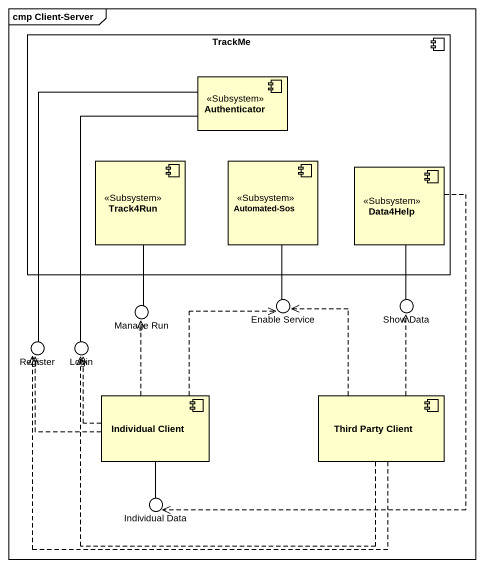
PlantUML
@startuml
mainframe cmp Client-Server
component TrackMe {
  component Authenticator <<Subsystem>>
  component Track4Run <<Subsystem>>
  component "Automated-Sos" as Automated_Sos <<Subsystem>>
  component Data4Help <<Subsystem>>
}
() "Manage Run" as Manage_Run
() "Enable Service" as Enable_Service
() "Show Data" as Show_Data
() Register
() Login
component "Individual Client" as Individual_Client
component "Third Party Client" as Third_Party_Client
() "Individual Data" as Individual_Data
Authenticator -- Register
Authenticator -- Login
Track4Run -- Manage_Run
Automated_Sos -- Enable_Service
Data4Help -- Show_Data
Data4Help ..> Individual_Data
Individual_Client .up.> Manage_Run
Individual_Client .up.> Enable_Service
Individual_Client .up.> Register
Individual_Client .up.> Login
Individual_Client -- Individual_Data
Third_Party_Client .up.> Enable_Service
Third_Party_Client .up.> Show_Data
Third_Party_Client .left.> Register
Third_Party_Client .left.> Login
@enduml
